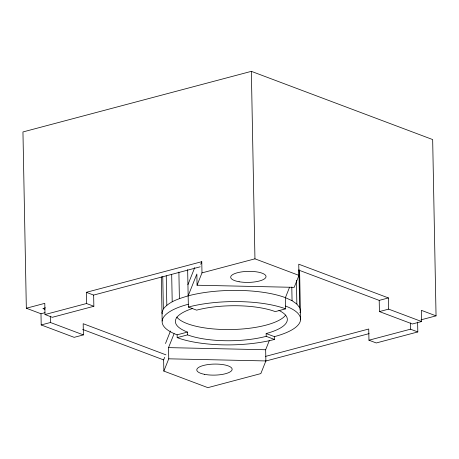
<?xml version="1.0" encoding="UTF-8"?>
<svg xmlns="http://www.w3.org/2000/svg" width="459" height="459" viewBox="0 0 459 459"><rect width="100%" height="100%" fill="white"/><g stroke="black" fill="none" stroke-linecap="round" stroke-linejoin="round"><path stroke-width="0.69" d="M162.756 276.645L163.375 308.89L161.993 312.659L162.239 313.91M299.928 312.694L300.393 311.437L299.664 307.685L298.947 270.42M187.938 284.66L194.748 267.58M165.498 343.504L170.473 331.019M163.375 308.89C169.434 301.328 179.274 298.597 188.156 295.854L196.848 274.034L197.066 285.228L294.196 287.351L298.964 275.389L298.746 264.195L388.434 297.937L388.647 309.131L421.614 321.535L421.396 310.341L436.05 315.855L432.665 139.565L251.354 71.346L22.95 131.951L26.335 308.241L40.989 313.755L44.942 312.705M200.721 264.315L201.771 261.687L86.321 292.326L86.533 303.519L93.86 306.273L93.647 295.08L86.321 292.326M269.295 340.624L265.663 349.747L265.876 360.935L260.827 373.597L207.864 387.654L163.852 371.096L163.639 359.902L164.661 357.326M163.852 371.096L168.746 358.818L168.533 347.624L174.076 333.716M197.066 285.228L201.983 272.881L201.771 261.687M289.566 287.236L285.412 297.661L285.624 308.855L275.239 311.609A55.975 17.482 -1.1 0 0 196.613 310.146L188.368 307.048L187.651 269.651M26.335 308.241L44.793 303.342L45.005 314.535L52.332 317.295L93.86 306.273M45.527 307.851L42.888 308.551L44.884 309.303M93.647 295.08L200.233 266.799M45.005 314.535L86.533 303.519M201.983 272.881L254.952 258.83L298.964 275.389M40.989 313.755L41.201 324.949L50.427 322.499L83.395 334.904L83.182 323.71L165.94 354.847M83.395 334.904L74.169 337.348L41.201 324.949M285.573 306.055A69.234 21.625 -1.1 0 1 274.39 336.636L274.448 339.436A69.234 21.625 -1.1 0 1 177.191 337.629L177.14 334.829L187.519 332.075A55.975 17.482 -1.1 0 1 192.545 308.517M177.191 337.629L187.57 334.875A55.975 17.482 -1.1 0 0 266.203 336.332L274.448 339.436M298.448 270.001L379.203 300.387L388.434 297.937M379.203 300.387L379.421 311.581L388.647 309.131M265.612 356.379L368.738 329.017L368.956 340.211L376.282 342.965L417.81 331.943L417.621 322.149M265.451 361.124L369.151 333.607M421.012 319.843L436.05 315.855M421.614 321.535L412.383 323.985L379.421 311.581M368.956 340.211L410.484 329.189L417.81 331.943M168.533 347.624L265.663 349.747M168.746 358.818L265.876 360.935M278.934 310.41A55.975 17.482 -1.1 0 1 266.151 333.538L274.39 336.636M82.654 329.43L163.639 359.902M299.664 307.685L296.858 304.07L292.062 300.691L285.412 297.661A69.234 21.625 -1.1 0 0 188.156 295.854M410.363 322.895L410.484 329.189M299.589 269.875L300.553 319.831M296.405 280.42L296.858 304.07M291.798 287.076L292.062 300.691M266.151 333.538L266.203 336.332M251.354 71.346L254.952 258.83M187.519 332.075L187.57 334.875M178.884 272.084L179.394 298.597M171.683 274.522L172.205 301.752M166.25 275.836L166.812 305.218M161.31 276.829L162.159 321.053M50.306 316.199L50.427 322.499M188.368 307.048A69.234 21.625 -1.1 0 1 285.624 308.855M285.676 315.103A55.975 17.482 -1.1 0 1 231.302 329.533A55.975 17.482 -1.1 0 1 176.761 317.054M177.14 334.829A69.234 21.625 -1.1 0 1 188.316 304.248M239.105 281.746A17.677 5.519 -1.1 0 0 266.019 276.725A17.677 5.519 -1.1 0 0 239.937 272.176A17.677 5.519 -1.1 0 0 239.105 281.746M204.553 374.343A17.677 5.519 -1.1 0 0 232.093 369.69A17.677 5.519 -1.1 0 0 206.745 364.767A17.677 5.519 -1.1 0 0 204.553 374.343"/></g></svg>
